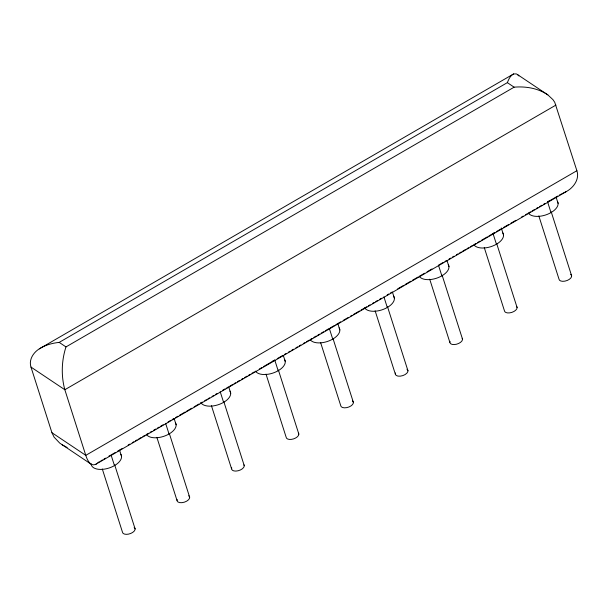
<?xml version="1.0" encoding="UTF-8"?>
<svg xmlns="http://www.w3.org/2000/svg" width="608" height="608" viewBox="0 0 608 608"><rect width="100%" height="100%" fill="white"/><g stroke="black" fill="none" stroke-linecap="round" stroke-linejoin="round"><path stroke-width="0.91" d="M547.846 94.878C538.072 88.198 525.753 86.184 514.117 87.172L65.983 346.917C61.53 360.635 61.028 375.797 64.836 389.728L85.781 455.354C87.066 459.45 90.113 466.693 95.593 464.413L566.618 191.406C573.724 187.446 579.728 179.086 576.886 170.711L554.754 102.326L552.984 99.682L547.846 94.878L517.628 74.67L516.314 73.91L513.593 73.948L39.292 348.855C33.296 352.579 28.584 359.898 30.985 367.088L51.931 432.714L54.059 437.099L59.706 443.072L91.238 464.261M39.292 348.855C45.25 345.025 52.227 343.125 59.212 342.388L507.346 82.642C508.691 79.359 510.226 75.612 513.593 73.948M95.593 464.413L96.68 463.699M555.94 105.078L64.836 389.728L30.985 367.088M576.886 170.711L85.781 455.354L51.931 432.714M97.744 462.68L99.309 461.776M100.875 460.864L102.448 459.96M104.014 459.048L105.579 458.143M111.88 454.495L115.132 452.603M117.58 451.189L122.466 448.354M128.166 445.048L129.793 444.106M132.24 442.692L133.866 441.75M135.493 440.8L137.127 439.858M138.753 438.915L141.2 437.502M142.827 436.552L144.453 435.609M146.087 434.667L148.527 433.253M150.153 432.303L151.787 431.361M153.414 430.418L155.861 428.997M157.487 428.055L159.114 427.112M160.74 426.17L163.187 424.749M168.074 421.922L170.514 420.5M172.148 419.558L173.774 418.616M175.4 417.673L177.848 416.252M179.474 415.31L185.174 412.004M186.808 411.061L191.695 408.234M194.134 406.813L199.021 403.986M200.648 403.036L202.282 402.093M204.721 400.68L206.355 399.737M207.982 398.787L209.608 397.845M212.055 396.431L213.682 395.489M215.308 394.539L216.942 393.596M222.642 390.29L225.082 388.877M226.716 387.934L228.342 386.984M229.968 386.042L232.416 384.628M234.042 383.686L235.668 382.736M237.302 381.794L239.742 380.38M241.376 379.438L243.002 378.488M244.629 377.545L247.076 376.132M248.702 375.189L250.329 374.239M251.963 373.297L254.402 371.883M259.289 369.048L261.736 367.635M263.363 366.692L274.763 360.08L278.168 370.736M277.21 358.667L282.91 355.361M284.536 354.418L286.17 353.476M288.61 352.055L290.236 351.112M291.87 350.17L293.497 349.22M295.936 347.806L297.57 346.864M299.197 345.922L300.823 344.972M303.27 343.558L304.897 342.616M306.531 341.673L308.97 340.252M310.597 339.31L312.231 338.367M313.857 337.425L316.304 336.004M317.931 335.061L319.557 334.119M321.191 333.176L323.631 331.755M325.257 330.813L326.891 329.87M330.144 327.978L334.218 325.622M335.844 324.68L340.731 321.845M343.178 320.431L348.065 317.596M350.504 316.183L352.138 315.233M353.765 314.29L359.465 310.984M361.091 310.042L366.799 306.736M368.425 305.794L370.052 304.851M372.499 303.438L374.125 302.488M375.752 301.545L377.386 300.603M379.825 299.189L381.459 298.239M387.159 294.941L388.786 293.991M390.412 293.048L392.046 292.106M397.746 288.8L403.446 285.494M405.072 284.552L410.772 281.246M412.406 280.303L418.106 276.997M419.733 276.055L424.62 273.22M427.067 271.806L431.954 268.972M443.354 262.367L438.467 265.194L441.864 275.85M444.98 261.425L446.614 260.475M449.054 259.061L450.68 258.119M452.314 257.176L453.94 256.226M456.38 254.813L458.014 253.87M459.64 252.928L461.267 251.978M462.901 251.036L465.34 249.622M466.974 248.68L468.601 247.73M470.227 246.787L472.674 245.374M474.301 244.431L475.927 243.481M477.561 242.539L480.001 241.125M481.635 240.183L487.335 236.877M488.961 235.927L494.661 232.628M496.288 231.678L501.995 228.38M503.622 227.43L508.508 224.603M510.948 223.182L515.835 220.354M521.535 217.048L523.169 216.106M525.608 214.685L527.242 213.742M528.869 212.8L530.495 211.858M532.129 210.915L534.569 209.494M536.195 208.552L537.829 207.609M539.456 206.667L541.903 205.246M543.529 204.303L545.156 203.361M551 212.595L547.603 201.94L557.787 196.042M559.352 195.13L560.918 194.226M566.618 191.406L561.663 193.891M67.131 447.518L62.176 444.82M507.346 82.642L514.117 87.172M59.212 342.388L65.983 346.917M517.628 74.67L518.882 75.924M556.115 197.197L558.098 203.406M551.236 211.911L571.664 275.91M538.832 215.939L558.972 279.042A6.574 3.45 -17.7 0 0 567.196 280.47A6.574 3.45 -17.7 0 0 570.692 274.368M501.266 227.932L503.538 235.038M496.668 243.534L517.096 307.542M496.432 244.226L493.035 233.571A15.77 8.292 -17.7 0 0 494.646 232.552M484.264 247.562L504.404 310.673A6.574 3.45 -17.7 0 0 511.822 312.39A6.574 3.45 -17.7 0 0 516.815 306.683M446.986 260.452L448.97 266.661M442.1 275.166L462.528 339.173M429.704 279.194L449.836 342.296M392.418 292.076L394.402 298.292M387.532 306.789L407.96 370.796M383.899 296.826L387.296 307.481M375.136 310.825L395.276 373.928M337.85 323.707L339.834 329.924M332.964 338.42L353.392 402.428M332.736 339.104L329.331 328.457A15.77 8.292 -17.7 0 1 327.21 329.559M320.568 342.448L340.708 405.551A6.574 3.45 -17.7 0 0 348.931 406.98A6.574 3.45 -17.7 0 0 352.42 400.877M283.282 355.33L285.266 361.547M278.396 370.044L298.824 434.051M266 374.08L286.14 437.182A6.574 3.45 -17.7 0 0 293.55 438.9A6.574 3.45 -17.7 0 0 298.543 433.192M228.714 386.962L230.698 393.178M223.835 401.675L244.256 465.682M220.195 391.712L223.6 402.359M211.432 405.703L231.572 468.806M174.146 418.585L176.13 424.802M169.267 433.306L189.688 497.306M165.627 423.335L169.032 433.99M156.864 437.334L177.004 500.437M119.578 450.216L121.562 456.433M114.699 464.93L135.12 528.937M114.464 465.614L111.066 454.966A15.77 8.292 -17.7 0 1 108.946 456.068M102.296 468.958L122.436 532.061A6.574 3.45 -17.7 0 0 130.659 533.49A6.574 3.45 -17.7 0 0 134.148 527.387M549.214 200.921A15.77 8.292 -17.7 0 1 547.603 201.94M274.763 360.08A15.77 8.292 -17.7 0 1 272.65 361.182M120.893 454.374A15.77 8.292 -17.7 0 1 108.916 468.061A15.77 8.292 -17.7 0 1 91.116 463.934M462.247 338.314A6.574 3.45 -17.7 0 1 456.426 344.25A6.574 3.45 -17.7 0 1 449.988 341.331M448.294 264.609A15.77 8.292 -17.7 0 1 438.254 277.598A15.77 8.292 -17.7 0 1 419.193 276.23M502.862 232.978A15.77 8.292 -17.7 0 1 492.822 245.974A15.77 8.292 -17.7 0 1 473.754 244.598M557.43 201.354A15.77 8.292 -17.7 0 1 547.39 214.343A15.77 8.292 -17.7 0 1 528.322 212.975M175.461 422.75A15.77 8.292 -17.7 0 1 165.414 435.738A15.77 8.292 -17.7 0 1 146.353 434.37M188.716 495.756A6.574 3.45 -17.7 0 1 184.422 502.155A6.574 3.45 -17.7 0 1 177.156 499.472M243.975 464.824A6.574 3.45 -17.7 0 1 238.161 470.759A6.574 3.45 -17.7 0 1 231.724 467.841M230.029 391.119A15.77 8.292 -17.7 0 1 219.982 404.107A15.77 8.292 -17.7 0 1 200.921 402.739M393.726 296.233A15.77 8.292 -17.7 0 1 383.686 309.229A15.77 8.292 -17.7 0 1 364.625 307.853M406.988 369.246A6.574 3.45 -17.7 0 1 402.686 375.645A6.574 3.45 -17.7 0 1 395.428 372.962M284.597 359.488A15.77 8.292 -17.7 0 1 274.55 372.484A15.77 8.292 -17.7 0 1 255.489 371.108M339.165 327.864A15.77 8.292 -17.7 0 1 329.118 340.852A15.77 8.292 -17.7 0 1 310.057 339.484"/></g></svg>
